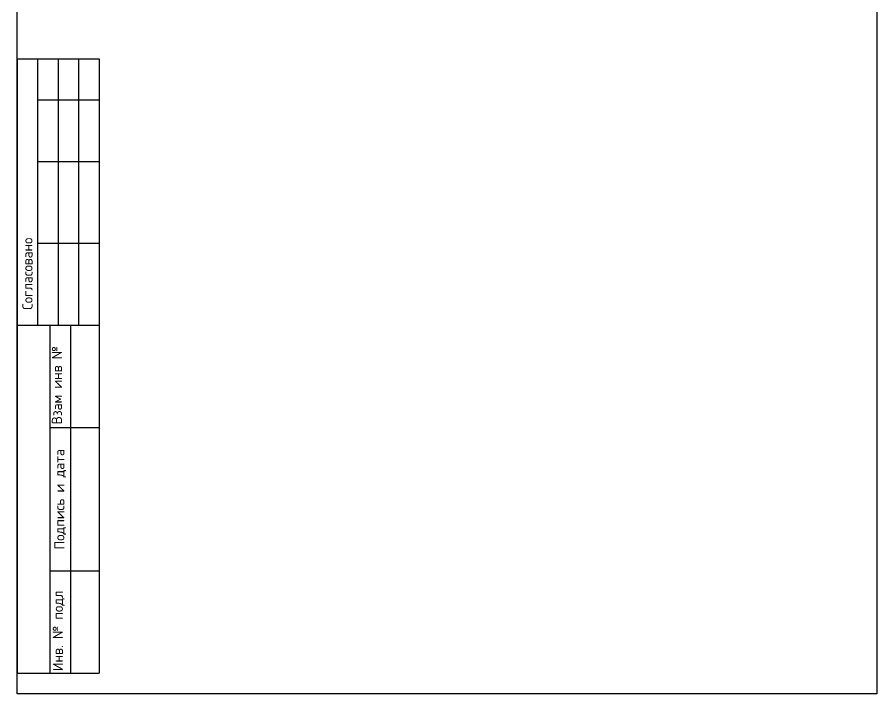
# Model space of a CAD drawing. Header units: millimetres. Extents: x -1 to 588, y 12 to 419.
# Drawn here: x -1 to 209, y 12.2 to 177.4 of the extents above; entities that cross this region are included whole.
import ezdxf

# ---------------------------------------------------------------- set-up
doc = ezdxf.new("R2010")
doc.units = ezdxf.units.MM
doc.header["$MEASUREMENT"] = 0
doc.styles.add('GOST-2.304_Type-B', font='GOST Common.ttf')

# ---------------------------------------------------------------- blocks, each defined once
blk = doc.blocks.new('*T46')
at = {"color": 0, "linetype": 'ByBlock', "lineweight": 30, "transparency": 16777216}
for p, q in [((0, 0), (20, 0)), ((0, 0), (0, -65)), ((5, 0), (5, -65)), ((20, 0), (20, -150)), ((5, -10), (20, -10)), ((5, -25), (20, -25)), ((5, -45), (20, -45)), ((0, -65), (7.96, -65)), ((7.96, -65), (7.96, -150)), ((13.04, -65), (20, -65)), ((13.04, -65), (13.04, -150)), ((7.96, -90), (20, -90)), ((7.96, -125), (20, -125)), ((7.96, -150), (20, -150))]:
    blk.add_line(p, q, dxfattribs=at)
at = {"color": 0, "linetype": 'ByBlock', "lineweight": -2, "transparency": 16777216}
for p, q in [((10, 0), (10, -65)), ((15, 0), (15, -65)), ((0, -65), (0, -150)), ((7.96, -65), (13.04, -65)), ((0, -150), (7.96, -150))]:
    blk.add_line(p, q, dxfattribs=at)
at = {"color": 0, "transparency": 16777216, "char_height": 2.5, "rotation": 90, "style": 'GOST-2.304_Type-B'}
for s, insert, width, attachment_point in [('Согласовано', (3.75, -52.43), 64, 8), ('Взам инв №', (8.46, -89.2), 24, 1), ('Подпись и дата', (10.5, -107.5), 34, 5), ('Инв. № подл', (10.13, -149.43), 24, 4)]:
    blk.add_mtext(s, dxfattribs=dict(at, insert=insert, width=width, attachment_point=attachment_point))

msp = doc.modelspace()

# ---------------------------------------------------------------- linework, layer by layer
msp.add_lwpolyline([(-0.98, 12.16), (-0.98, 309.16), (209.02, 309.16), (209.02, 12.16), (-0.98, 12.16)])

# ---------------------------------------------------------------- block references
msp.add_blockref('*T46', (-0.98, 167.16))

doc.saveas('drawing.dxf')
